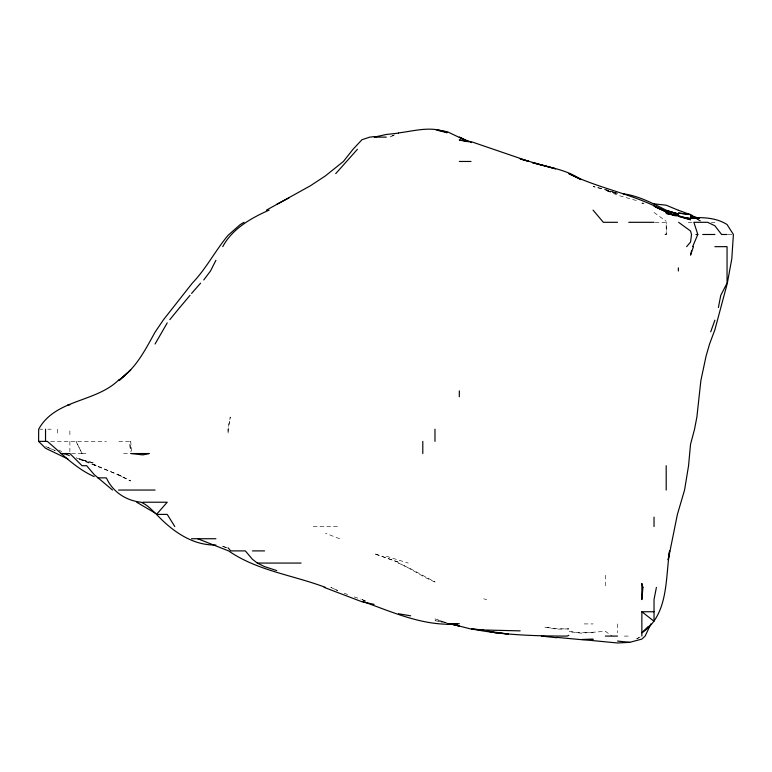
<?xml version="1.0" encoding="UTF-8"?>
<svg xmlns="http://www.w3.org/2000/svg" width="772" height="772" viewBox="0 0 772 772"><rect width="100%" height="100%" fill="white"/><g stroke="black" fill="none" stroke-linecap="round" stroke-linejoin="round"><path stroke-width="0.58" stroke-dasharray="3.86 2.9" d="M666.197 234.331L664.875 234.485L666.197 234.485L666.651 222.307M636.784 638.859L640.847 636.639L636.784 638.695M393.556 135.264L389.638 137.126L394.54 134.917M593.176 632.287L581.007 632.808L568.839 631.544L581.007 633.156L605.344 631.313L612.186 636.089M655.138 222.307L666.197 222.307L666.197 234.485M688.161 222.307L692.889 222.307M711.379 222.307L714.882 222.307M728.025 234.485L731.924 234.485M39.729 429.203L42.692 429.203M47.825 429.203L51.27 429.203M50.643 441.372L106.382 441.372M118.83 441.372L129.281 441.372L130.574 451.437M71.555 453.54L82.044 453.54L76.042 441.372L82.044 453.54M123.559 453.54L130.719 453.54M313.268 526.562L337.615 526.562M584.163 623.921L593.176 623.921M624.365 636.089L629.691 636.089M644.07 203.229L641.86 203.094L644.07 203.47M82.044 453.193L85.972 453.54M444.923 622.473L434.974 620.698L446.033 622.782M616.413 192.788L605.344 190.366L617.523 193.203L593.176 186.544L604.244 188.995M483.648 598.811L486.707 599.583M82.044 459.967L94.213 463.132L76.505 458.134L118.55 474.78L130.719 480.985C113.127 472.136 94.676 464.918 76.505 457.42M636.331 200.517L617.523 195.171L605.344 190.028L617.523 193.897L609.774 190.925M66.595 454.447L68.776 455.046M63.236 453.878L69.876 455.924L65.736 454.332M386.289 556.216L408.224 563.068M339.603 538.731L325.437 533.269M354.203 596.939L360.842 599.101M444.923 622.261L434.974 618.932L447.142 623.158M605.344 189.236L608.664 190.51M361.952 599.583L366.372 601.349M344.244 593.205L347.564 594.575M55.487 450.684L45.529 446.457L54.658 450.51M337.615 590.464L330.841 587.405L337.615 590.57M361.952 599.468L365.455 601.137M58.711 450.047L61.741 451.543M118.55 474.799L124.61 477.878M696.624 219.065L700.677 221.226M697.637 219.045L702.713 222.307M654.029 212.483L666.197 221.255M131.539 451.33L130.719 441.372L130.719 451.437M617.523 623.921L617.523 632.76M605.344 575.236L605.344 587.415M69.876 430.824L69.876 435.138M69.876 441.372L69.876 451.668M57.697 429.203L57.697 434.568M228.165 429.203L228.078 433.758L228.078 429.203L230.268 417.034L228.078 429.203M568.839 628.919L556.67 629.151L544.501 627.096L556.67 628.755L568.839 628.919M398.458 562.248L374.121 553.611L398.458 562.248M226.978 547.773L221.439 545.997L226.978 547.773M434.974 581.963C422.11 576.954 411.177 568.366 398.458 563.068L410.627 568.81L434.974 581.963M96.307 465.709L94.213 464.676L96.307 465.709"/><path stroke-width="1.16" d="M67.84 458.964L45.529 448.252L38.6 441.372L38.677 429.203C55.227 399.249 94.937 402.637 118.135 380.519M668.147 559.748L669.623 550.899C665.281 578.99 668.764 614.821 641.86 632.779L648.403 626.333M727.33 283.16L731.798 258.823L733.4 234.485L727.05 224.536C716.252 217.598 702.964 217.308 690.535 217.704L698.284 218.08M656.403 587.405L654.029 599.583L654.029 621.267L641.86 611.752L641.86 636.089M668.234 559.748L677.401 514.393L684.561 490.046L688.556 465.709L690.535 444.296L694.549 429.203L696.884 417.034L700.879 380.519L706.052 356.182L709.564 344.013L714.882 329.779L727.05 284.299M718.394 307.497L720.768 295.329L727.05 283.16L727.05 246.654L714.882 246.654M691.587 250.89L690.535 255.127L693.459 246.654M710.703 331.844L714.882 320.168M692.638 246.654L697.801 234.485L693.874 222.307L707.644 222.307L714.882 225.771L721.598 234.485L727.05 234.485M650.864 623.921L645.141 636.089L641.86 639.091L629.691 642.343L617.523 641.059M215.909 260.299L210.505 270.991L203.74 279.966M155.066 344.013L167.234 322.899M222.751 246.654C232.353 228.686 251.093 218.071 269.09 210.138M169.801 319.676L179.403 307.941M357.426 149.295L335.733 173.632M179.789 307.497L190.037 295.329M686.607 246.654L690.535 242.099L691.529 234.485L690.535 231.002L678.617 222.307M191.572 293.437L200.575 283.16M127.409 372.895L119.129 380.519L118.55 380.21C135.891 368.688 145.271 349.774 155.066 332.182L163.529 319.676L192.286 283.16C206.172 268.685 215.33 250.649 228.078 235.296L240.246 224.565L243.991 222.307M129.069 371.371L130.719 369.846L119.129 380.519L118.55 380.21M266.437 210.138L310.354 185.801L325.437 175.871L343.405 161.464L353.007 149.295L361.952 139.732L369.788 137.126L374.121 136.634L376.022 137.126M288.902 197.97L276.762 204.31M568.839 635.327L567.111 636.089C535.16 636.051 502.948 635.047 471.48 628.929L483.648 629.991L520.164 630.869M374.256 137.126L386.289 134.473L398.458 133.151M398.458 132.938C414.535 130.95 431.606 125.653 447.142 132.726L438.293 130.516M363.052 601.562C394 612.659 425.565 627.231 459.311 623.689M582.117 639.457L593.176 639.322L581.007 639.631L556.67 637.373M375.462 137.126L386.289 137.126M459.311 161.464L471.007 161.464M529.167 161.464L520.164 158.907L555.56 168.798L532.333 162.583C548.815 167.505 566.58 169.464 581.007 179.625L568.839 173.632C600.24 189.188 635.761 194.37 666.197 212.059L654.029 206.134L663.235 210.138L657.097 207.813M617.523 222.307L603.357 222.307L593.06 210.138M628.746 222.307L654.029 222.307M695.958 234.485L697.801 234.485M702.713 234.485L714.882 234.485M67.811 404.856L69.876 404.856M38.6 441.372L47.304 441.372C62.281 453.946 75.936 468.594 94.213 476.594M61.007 453.54L69.876 453.54L82.044 465.709L86.667 465.709L94.213 474.606L112.5 490.046M97.832 477.878L106.382 477.878C112.702 491.899 125.923 500.546 140.986 502.225C146.931 504.502 151.91 510.031 156.504 514.393C172.127 530.982 192.074 545.495 215.909 545.022M118.55 490.046L155.066 490.046M142.888 502.225L167.234 502.225L156.504 514.393L167.234 514.393L174.8 526.562M191.572 538.731L215.909 538.731M252.425 550.899L264.593 550.899M228.078 547.85L230.77 550.899L245.342 550.899L252.425 559.275L257.317 563.068L301.099 563.068M197.671 538.731L228.589 550.899C257.549 570.904 293.408 575.188 325.437 587.405M641.86 611.752L654.029 611.752M447.142 623.921L457.69 623.921M605.344 636.089L617.523 636.089M483.648 629.991L471.48 629.141L450.867 623.921M696.074 218.051L690.535 217.559L699.393 218.1L690.535 216.816L697.174 218.08M582.117 639.583L617.523 642.979L629.691 642.343M541.375 636.089L556.67 637.74M654.029 203.856L666.197 205.207L678.048 210.138M683.905 217.743L690.535 218.553L678.366 216.276L690.535 219.75L678.366 215.62L666.197 213.429L676.156 215.755M623.052 193.791C638.415 195.712 652.446 203.239 666.091 210.138L678.366 214.5L666.197 210.592L678.366 213.931L666.197 210.679M436.074 129.86L447.142 131.645L468.536 141.816M398.458 613.75L410.627 615.815M450.153 623.921L459.311 625.822M374.121 604.351L361.952 601.764L324.201 587.405M467.05 141.643L459.311 139.964L471.48 141.768L529.09 161.464M451.176 623.921L459.311 626.024L452.952 624.22M699.393 218.225L690.535 215.822L693.584 217.443M276.762 570.595L264.593 566.619L257.317 563.068M677.266 215.909L666.197 212.252L675.046 215.755M678.366 210.235L690.535 214.693L678.366 213.043L690.535 214.481L696.624 218.399M471.48 142.608L459.311 137.126L465.391 140.253M136.673 502.225L155.066 513.023M678.366 267.865L678.366 270.991M666.197 465.709L666.197 490.046M654.029 517.144L654.029 526.562M459.311 390.893L459.311 396.731M434.974 429.203L434.974 441.372M422.795 441.372L422.795 453.54M45.529 429.203L45.529 441.372M642.922 587.405L641.86 599.583L641.86 583.449L642.922 587.405M149.025 453.54L142.888 454.901L130.719 453.54L149.025 453.54M507.986 634.005L495.817 632.866L486.968 631.052L507.986 634.005"/></g></svg>
